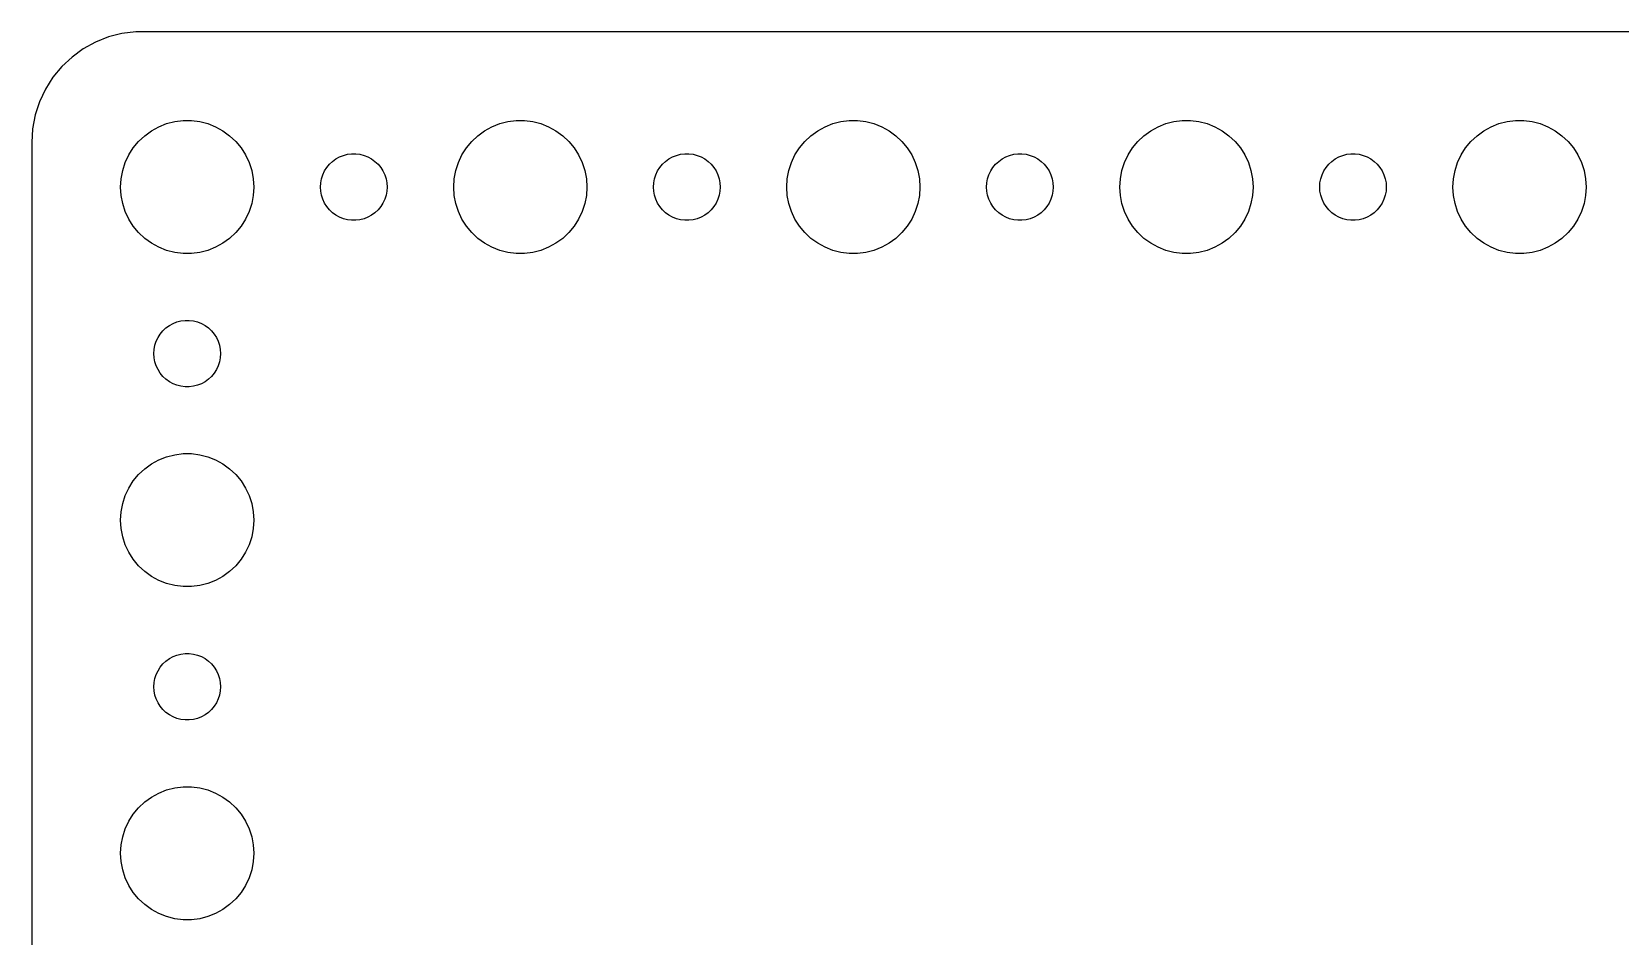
# Model space of a CAD drawing. Header units: metres. Extents: x -150 to 150, y -37 to 37.
# Drawn here: x -149.5 to -78, y -3.7 to 37 of the extents above; entities that cross this region are included whole.
import ezdxf

# ---------------------------------------------------------------- set-up
doc = ezdxf.new("R2010")
doc.units = ezdxf.units.M

msp = doc.modelspace()

# ---------------------------------------------------------------- linework, layer by layer
for p, q in [((-146.629, 36.5241), (-147.179, 36.2216)), ((-146.045, 36.7553), (-146.629, 36.5241)), ((-145.437, 36.9114), (-146.045, 36.7553)), ((-144.814, 36.9901), (-145.437, 36.9114)), ((144.814, 36.9901), (-144.814, 36.9901)), ((-147.687, 35.8526), (-148.145, 35.4227)), ((-147.179, 36.2216), (-147.687, 35.8526)), ((-148.145, 35.4227), (-148.545, 34.9389)), ((-148.882, 34.4088), (-149.149, 33.8406)), ((-148.545, 34.9389), (-148.882, 34.4088)), ((-149.149, 33.8406), (-149.343, 33.2434)), ((-149.343, 33.2434), (-149.461, 32.6267)), ((-143.427, 32.8532), (-143.062, 32.9469)), ((-143.062, 32.9469), (-142.688, 32.9941)), ((-142.688, 32.9941), (-142.312, 32.9941)), ((-142.312, 32.9941), (-141.938, 32.9469)), ((-141.938, 32.9469), (-141.573, 32.8532)), ((-128.427, 32.8532), (-128.062, 32.9469)), ((-128.062, 32.9469), (-127.688, 32.9941)), ((-127.688, 32.9941), (-127.312, 32.9941)), ((-127.312, 32.9941), (-126.938, 32.9469)), ((-126.938, 32.9469), (-126.573, 32.8532)), ((-113.427, 32.8532), (-113.062, 32.9469)), ((-113.062, 32.9469), (-112.688, 32.9941)), ((-112.688, 32.9941), (-112.312, 32.9941)), ((-112.312, 32.9941), (-111.938, 32.9469)), ((-111.938, 32.9469), (-111.573, 32.8532)), ((-98.427, 32.8532), (-98.0621, 32.9469)), ((-98.0621, 32.9469), (-97.6884, 32.9941)), ((-97.6884, 32.9941), (-97.3116, 32.9941)), ((-97.3116, 32.9941), (-96.9379, 32.9469)), ((-96.9379, 32.9469), (-96.573, 32.8532)), ((-83.427, 32.8532), (-83.0621, 32.9469)), ((-83.0621, 32.9469), (-82.6884, 32.9941)), ((-82.6884, 32.9941), (-82.3116, 32.9941)), ((-82.3116, 32.9941), (-81.9379, 32.9469)), ((-81.9379, 32.9469), (-81.573, 32.8532)), ((-149.461, 32.6267), (-149.5, 32)), ((-144.687, 32.0536), (-144.412, 32.3115)), ((-144.412, 32.3115), (-144.107, 32.533)), ((-144.107, 32.533), (-143.777, 32.7145)), ((-143.777, 32.7145), (-143.427, 32.8532)), ((-141.573, 32.8532), (-141.223, 32.7145)), ((-141.223, 32.7145), (-140.893, 32.533)), ((-140.893, 32.533), (-140.588, 32.3115)), ((-140.588, 32.3115), (-140.313, 32.0536)), ((-129.687, 32.0536), (-129.412, 32.3115)), ((-129.412, 32.3115), (-129.107, 32.533)), ((-129.107, 32.533), (-128.777, 32.7145)), ((-128.777, 32.7145), (-128.427, 32.8532)), ((-126.573, 32.8532), (-126.223, 32.7145)), ((-126.223, 32.7145), (-125.893, 32.533)), ((-125.893, 32.533), (-125.588, 32.3115)), ((-125.588, 32.3115), (-125.313, 32.0536)), ((-114.687, 32.0536), (-114.412, 32.3115)), ((-114.412, 32.3115), (-114.107, 32.533)), ((-114.107, 32.533), (-113.777, 32.7145)), ((-113.777, 32.7145), (-113.427, 32.8532)), ((-111.573, 32.8532), (-111.223, 32.7145)), ((-111.223, 32.7145), (-110.893, 32.533)), ((-110.893, 32.533), (-110.588, 32.3115)), ((-110.588, 32.3115), (-110.313, 32.0536)), ((-99.6869, 32.0536), (-99.4123, 32.3115)), ((-99.4123, 32.3115), (-99.1075, 32.533)), ((-99.1075, 32.533), (-98.7773, 32.7145)), ((-98.7773, 32.7145), (-98.427, 32.8532)), ((-96.573, 32.8532), (-96.2227, 32.7145)), ((-96.2227, 32.7145), (-95.8925, 32.533)), ((-95.8925, 32.533), (-95.5877, 32.3115)), ((-95.5877, 32.3115), (-95.3131, 32.0536)), ((-84.6869, 32.0536), (-84.4123, 32.3115)), ((-84.4123, 32.3115), (-84.1075, 32.533)), ((-84.1075, 32.533), (-83.7773, 32.7145)), ((-83.7773, 32.7145), (-83.427, 32.8532)), ((-81.573, 32.8532), (-81.2227, 32.7145)), ((-81.2227, 32.7145), (-80.8925, 32.533)), ((-80.8925, 32.533), (-80.5877, 32.3115)), ((-80.5877, 32.3115), (-80.3131, 32.0536)), ((-149.5, 32), (-149.5, -32)), ((-145.129, 31.4453), (-144.927, 31.7634)), ((-144.927, 31.7634), (-144.687, 32.0536)), ((-140.313, 32.0536), (-140.073, 31.7634)), ((-140.073, 31.7634), (-139.871, 31.4453)), ((-135.281, 31.4734), (-135.094, 31.497)), ((-135.094, 31.497), (-134.906, 31.497)), ((-134.906, 31.497), (-134.719, 31.4734)), ((-130.129, 31.4453), (-129.927, 31.7634)), ((-129.927, 31.7634), (-129.687, 32.0536)), ((-125.313, 32.0536), (-125.073, 31.7634)), ((-125.073, 31.7634), (-124.871, 31.4453)), ((-120.281, 31.4734), (-120.094, 31.497)), ((-120.094, 31.497), (-119.906, 31.497)), ((-119.906, 31.497), (-119.719, 31.4734)), ((-115.129, 31.4453), (-114.927, 31.7634)), ((-114.927, 31.7634), (-114.687, 32.0536)), ((-110.313, 32.0536), (-110.073, 31.7634)), ((-110.073, 31.7634), (-109.871, 31.4453)), ((-105.281, 31.4734), (-105.094, 31.497)), ((-105.094, 31.497), (-104.906, 31.497)), ((-104.906, 31.497), (-104.719, 31.4734)), ((-100.129, 31.4453), (-99.927, 31.7634)), ((-99.927, 31.7634), (-99.6869, 32.0536)), ((-95.3131, 32.0536), (-95.073, 31.7634)), ((-95.073, 31.7634), (-94.8711, 31.4453)), ((-90.2811, 31.4734), (-90.0942, 31.497)), ((-90.0942, 31.497), (-89.9058, 31.497)), ((-89.9058, 31.497), (-89.7189, 31.4734)), ((-85.1289, 31.4453), (-84.927, 31.7634)), ((-84.927, 31.7634), (-84.6869, 32.0536)), ((-80.3131, 32.0536), (-80.073, 31.7634)), ((-80.073, 31.7634), (-79.8711, 31.4453)), ((-145.406, 30.7461), (-145.289, 31.1044)), ((-145.289, 31.1044), (-145.129, 31.4453)), ((-139.871, 31.4453), (-139.711, 31.1044)), ((-139.711, 31.1044), (-139.594, 30.7461)), ((-136.314, 30.7226), (-136.214, 30.8817)), ((-136.214, 30.8817), (-136.093, 31.0268)), ((-136.093, 31.0268), (-135.956, 31.1558)), ((-135.956, 31.1558), (-135.804, 31.2665)), ((-135.804, 31.2665), (-135.639, 31.3572)), ((-135.639, 31.3572), (-135.464, 31.4266)), ((-135.464, 31.4266), (-135.281, 31.4734)), ((-134.719, 31.4734), (-134.536, 31.4266)), ((-134.536, 31.4266), (-134.361, 31.3572)), ((-134.361, 31.3572), (-134.196, 31.2665)), ((-134.196, 31.2665), (-134.044, 31.1558)), ((-134.044, 31.1558), (-133.907, 31.0268)), ((-133.907, 31.0268), (-133.786, 30.8817)), ((-133.786, 30.8817), (-133.686, 30.7226)), ((-130.406, 30.7461), (-130.289, 31.1044)), ((-130.289, 31.1044), (-130.129, 31.4453)), ((-124.871, 31.4453), (-124.711, 31.1044)), ((-124.711, 31.1044), (-124.594, 30.7461)), ((-121.314, 30.7226), (-121.214, 30.8817)), ((-121.214, 30.8817), (-121.093, 31.0268)), ((-121.093, 31.0268), (-120.956, 31.1558)), ((-120.956, 31.1558), (-120.804, 31.2665)), ((-120.804, 31.2665), (-120.639, 31.3572)), ((-120.639, 31.3572), (-120.464, 31.4266)), ((-120.464, 31.4266), (-120.281, 31.4734)), ((-119.719, 31.4734), (-119.536, 31.4266)), ((-119.536, 31.4266), (-119.361, 31.3572)), ((-119.361, 31.3572), (-119.196, 31.2665)), ((-119.196, 31.2665), (-119.044, 31.1558)), ((-119.044, 31.1558), (-118.907, 31.0268)), ((-118.907, 31.0268), (-118.786, 30.8817)), ((-118.786, 30.8817), (-118.686, 30.7226)), ((-115.406, 30.7461), (-115.289, 31.1044)), ((-115.289, 31.1044), (-115.129, 31.4453)), ((-109.871, 31.4453), (-109.711, 31.1044)), ((-109.711, 31.1044), (-109.594, 30.7461)), ((-106.314, 30.7226), (-106.214, 30.8817)), ((-106.214, 30.8817), (-106.093, 31.0268)), ((-106.093, 31.0268), (-105.956, 31.1558)), ((-105.956, 31.1558), (-105.804, 31.2665)), ((-105.804, 31.2665), (-105.639, 31.3572)), ((-105.639, 31.3572), (-105.464, 31.4266)), ((-105.464, 31.4266), (-105.281, 31.4734)), ((-104.719, 31.4734), (-104.536, 31.4266)), ((-104.536, 31.4266), (-104.361, 31.3572)), ((-104.361, 31.3572), (-104.196, 31.2665)), ((-104.196, 31.2665), (-104.044, 31.1558)), ((-104.044, 31.1558), (-103.907, 31.0268)), ((-103.907, 31.0268), (-103.786, 30.8817)), ((-103.786, 30.8817), (-103.686, 30.7226)), ((-100.406, 30.7461), (-100.289, 31.1044)), ((-100.289, 31.1044), (-100.129, 31.4453)), ((-94.8711, 31.4453), (-94.7107, 31.1044)), ((-94.7107, 31.1044), (-94.5943, 30.7461)), ((-91.3145, 30.7226), (-91.2135, 30.8817)), ((-91.2135, 30.8817), (-91.0934, 31.0268)), ((-91.0934, 31.0268), (-90.9561, 31.1558)), ((-90.9561, 31.1558), (-90.8037, 31.2665)), ((-90.8037, 31.2665), (-90.6387, 31.3572)), ((-90.6387, 31.3572), (-90.4635, 31.4266)), ((-90.4635, 31.4266), (-90.2811, 31.4734)), ((-89.7189, 31.4734), (-89.5365, 31.4266)), ((-89.5365, 31.4266), (-89.3613, 31.3572)), ((-89.3613, 31.3572), (-89.1963, 31.2665)), ((-89.1963, 31.2665), (-89.0439, 31.1558)), ((-89.0439, 31.1558), (-88.9065, 31.0268)), ((-88.9065, 31.0268), (-88.7865, 30.8817)), ((-88.7865, 30.8817), (-88.6855, 30.7226)), ((-85.4057, 30.7461), (-85.2893, 31.1044)), ((-85.2893, 31.1044), (-85.1289, 31.4453)), ((-79.8711, 31.4453), (-79.7107, 31.1044)), ((-79.7107, 31.1044), (-79.5943, 30.7461)), ((-145.5, 30), (-145.476, 30.376)), ((-145.476, 30.376), (-145.406, 30.7461)), ((-139.594, 30.7461), (-139.524, 30.376)), ((-139.524, 30.376), (-139.5, 30)), ((-136.5, 30), (-136.488, 30.188)), ((-136.488, 30.188), (-136.453, 30.373)), ((-136.453, 30.373), (-136.395, 30.5522)), ((-136.395, 30.5522), (-136.314, 30.7226)), ((-133.686, 30.7226), (-133.605, 30.5522)), ((-133.605, 30.5522), (-133.547, 30.373)), ((-133.547, 30.373), (-133.512, 30.188)), ((-133.512, 30.188), (-133.5, 30)), ((-130.5, 30), (-130.476, 30.376)), ((-130.476, 30.376), (-130.406, 30.7461)), ((-124.594, 30.7461), (-124.524, 30.376)), ((-124.524, 30.376), (-124.5, 30)), ((-121.5, 30), (-121.488, 30.188)), ((-121.488, 30.188), (-121.453, 30.373)), ((-121.453, 30.373), (-121.395, 30.5522)), ((-121.395, 30.5522), (-121.314, 30.7226)), ((-118.686, 30.7226), (-118.605, 30.5522)), ((-118.605, 30.5522), (-118.547, 30.373)), ((-118.547, 30.373), (-118.512, 30.188)), ((-118.512, 30.188), (-118.5, 30)), ((-115.5, 30), (-115.476, 30.376)), ((-115.476, 30.376), (-115.406, 30.7461)), ((-109.594, 30.7461), (-109.524, 30.376)), ((-109.524, 30.376), (-109.5, 30)), ((-106.5, 30), (-106.488, 30.188)), ((-106.488, 30.188), (-106.453, 30.373)), ((-106.453, 30.373), (-106.395, 30.5522)), ((-106.395, 30.5522), (-106.314, 30.7226)), ((-103.686, 30.7226), (-103.605, 30.5522)), ((-103.605, 30.5522), (-103.547, 30.373)), ((-103.547, 30.373), (-103.512, 30.188)), ((-103.512, 30.188), (-103.5, 30)), ((-100.5, 30), (-100.476, 30.376)), ((-100.476, 30.376), (-100.406, 30.7461)), ((-94.5943, 30.7461), (-94.5237, 30.376)), ((-94.5237, 30.376), (-94.5, 30)), ((-91.5, 30), (-91.4882, 30.188)), ((-91.4882, 30.188), (-91.4529, 30.373)), ((-91.4529, 30.373), (-91.3947, 30.5522)), ((-91.3947, 30.5522), (-91.3145, 30.7226)), ((-88.6855, 30.7226), (-88.6053, 30.5522)), ((-88.6053, 30.5522), (-88.5471, 30.373)), ((-88.5471, 30.373), (-88.5118, 30.188)), ((-88.5118, 30.188), (-88.5, 30)), ((-85.5, 30), (-85.4763, 30.376)), ((-85.4763, 30.376), (-85.4057, 30.7461)), ((-79.5943, 30.7461), (-79.5237, 30.376)), ((-79.5237, 30.376), (-79.5, 30)), ((-145.476, 29.624), (-145.5, 30)), ((-145.406, 29.2539), (-145.476, 29.624)), ((-139.524, 29.624), (-139.594, 29.2539)), ((-139.5, 30), (-139.524, 29.624)), ((-136.488, 29.812), (-136.5, 30)), ((-136.453, 29.627), (-136.488, 29.812)), ((-136.395, 29.4478), (-136.453, 29.627)), ((-136.314, 29.2774), (-136.395, 29.4478)), ((-133.605, 29.4478), (-133.686, 29.2774)), ((-133.547, 29.627), (-133.605, 29.4478)), ((-133.512, 29.812), (-133.547, 29.627)), ((-133.5, 30), (-133.512, 29.812)), ((-130.476, 29.624), (-130.5, 30)), ((-130.406, 29.2539), (-130.476, 29.624)), ((-124.524, 29.624), (-124.594, 29.2539)), ((-124.5, 30), (-124.524, 29.624)), ((-121.488, 29.812), (-121.5, 30)), ((-121.453, 29.627), (-121.488, 29.812)), ((-121.395, 29.4478), (-121.453, 29.627)), ((-121.314, 29.2774), (-121.395, 29.4478)), ((-118.605, 29.4478), (-118.686, 29.2774)), ((-118.547, 29.627), (-118.605, 29.4478)), ((-118.512, 29.812), (-118.547, 29.627)), ((-118.5, 30), (-118.512, 29.812)), ((-115.476, 29.624), (-115.5, 30)), ((-115.406, 29.2539), (-115.476, 29.624)), ((-109.524, 29.624), (-109.594, 29.2539)), ((-109.5, 30), (-109.524, 29.624)), ((-106.488, 29.812), (-106.5, 30)), ((-106.453, 29.627), (-106.488, 29.812)), ((-106.395, 29.4478), (-106.453, 29.627)), ((-106.314, 29.2774), (-106.395, 29.4478)), ((-103.605, 29.4478), (-103.686, 29.2774)), ((-103.547, 29.627), (-103.605, 29.4478)), ((-103.512, 29.812), (-103.547, 29.627)), ((-103.5, 30), (-103.512, 29.812)), ((-100.476, 29.624), (-100.5, 30)), ((-100.406, 29.2539), (-100.476, 29.624)), ((-94.5237, 29.624), (-94.5943, 29.2539)), ((-94.5, 30), (-94.5237, 29.624)), ((-91.4882, 29.812), (-91.5, 30)), ((-91.4529, 29.627), (-91.4882, 29.812)), ((-91.3947, 29.4478), (-91.4529, 29.627)), ((-91.3145, 29.2774), (-91.3947, 29.4478)), ((-88.6053, 29.4478), (-88.6855, 29.2774)), ((-88.5471, 29.627), (-88.6053, 29.4478)), ((-88.5118, 29.812), (-88.5471, 29.627)), ((-88.5, 30), (-88.5118, 29.812)), ((-85.4763, 29.624), (-85.5, 30)), ((-85.4057, 29.2539), (-85.4763, 29.624)), ((-79.5237, 29.624), (-79.5943, 29.2539)), ((-79.5, 30), (-79.5237, 29.624)), ((-145.289, 28.8956), (-145.406, 29.2539)), ((-145.129, 28.5547), (-145.289, 28.8956)), ((-139.711, 28.8956), (-139.871, 28.5547)), ((-139.594, 29.2539), (-139.711, 28.8956)), ((-136.214, 29.1183), (-136.314, 29.2774)), ((-136.093, 28.9732), (-136.214, 29.1183)), ((-135.956, 28.8442), (-136.093, 28.9732)), ((-135.804, 28.7335), (-135.956, 28.8442)), ((-135.639, 28.6427), (-135.804, 28.7335)), ((-135.464, 28.5734), (-135.639, 28.6427)), ((-134.361, 28.6427), (-134.536, 28.5734)), ((-134.196, 28.7335), (-134.361, 28.6427)), ((-134.044, 28.8442), (-134.196, 28.7335)), ((-133.907, 28.9732), (-134.044, 28.8442)), ((-133.786, 29.1183), (-133.907, 28.9732)), ((-133.686, 29.2774), (-133.786, 29.1183)), ((-130.289, 28.8956), (-130.406, 29.2539)), ((-130.129, 28.5547), (-130.289, 28.8956)), ((-124.711, 28.8956), (-124.871, 28.5547)), ((-124.594, 29.2539), (-124.711, 28.8956)), ((-121.214, 29.1183), (-121.314, 29.2774)), ((-121.093, 28.9732), (-121.214, 29.1183)), ((-120.956, 28.8442), (-121.093, 28.9732)), ((-120.804, 28.7335), (-120.956, 28.8442)), ((-120.639, 28.6427), (-120.804, 28.7335)), ((-120.464, 28.5734), (-120.639, 28.6427)), ((-119.361, 28.6427), (-119.536, 28.5734)), ((-119.196, 28.7335), (-119.361, 28.6427)), ((-119.044, 28.8442), (-119.196, 28.7335)), ((-118.907, 28.9732), (-119.044, 28.8442)), ((-118.786, 29.1183), (-118.907, 28.9732)), ((-118.686, 29.2774), (-118.786, 29.1183)), ((-115.289, 28.8956), (-115.406, 29.2539)), ((-115.129, 28.5547), (-115.289, 28.8956)), ((-109.711, 28.8956), (-109.871, 28.5547)), ((-109.594, 29.2539), (-109.711, 28.8956)), ((-106.214, 29.1183), (-106.314, 29.2774)), ((-106.093, 28.9732), (-106.214, 29.1183)), ((-105.956, 28.8442), (-106.093, 28.9732)), ((-105.804, 28.7335), (-105.956, 28.8442)), ((-105.639, 28.6427), (-105.804, 28.7335)), ((-105.464, 28.5734), (-105.639, 28.6427)), ((-104.361, 28.6427), (-104.536, 28.5734)), ((-104.196, 28.7335), (-104.361, 28.6427)), ((-104.044, 28.8442), (-104.196, 28.7335)), ((-103.907, 28.9732), (-104.044, 28.8442)), ((-103.786, 29.1183), (-103.907, 28.9732)), ((-103.686, 29.2774), (-103.786, 29.1183)), ((-100.289, 28.8956), (-100.406, 29.2539)), ((-100.129, 28.5547), (-100.289, 28.8956)), ((-94.7107, 28.8956), (-94.8711, 28.5547)), ((-94.5943, 29.2539), (-94.7107, 28.8956)), ((-91.2135, 29.1183), (-91.3145, 29.2774)), ((-91.0934, 28.9732), (-91.2135, 29.1183)), ((-90.9561, 28.8442), (-91.0934, 28.9732)), ((-90.8037, 28.7335), (-90.9561, 28.8442)), ((-90.6387, 28.6427), (-90.8037, 28.7335)), ((-90.4635, 28.5734), (-90.6387, 28.6427)), ((-89.3613, 28.6427), (-89.5365, 28.5734)), ((-89.1963, 28.7335), (-89.3613, 28.6427)), ((-89.0439, 28.8442), (-89.1963, 28.7335)), ((-88.9065, 28.9732), (-89.0439, 28.8442)), ((-88.7865, 29.1183), (-88.9065, 28.9732)), ((-88.6855, 29.2774), (-88.7865, 29.1183)), ((-85.2893, 28.8956), (-85.4057, 29.2539)), ((-85.1289, 28.5547), (-85.2893, 28.8956)), ((-79.7107, 28.8956), (-79.8711, 28.5547)), ((-79.5943, 29.2539), (-79.7107, 28.8956)), ((-144.927, 28.2366), (-145.129, 28.5547)), ((-144.687, 27.9464), (-144.927, 28.2366)), ((-144.412, 27.6884), (-144.687, 27.9464)), ((-140.313, 27.9464), (-140.588, 27.6884)), ((-140.073, 28.2366), (-140.313, 27.9464)), ((-139.871, 28.5547), (-140.073, 28.2366)), ((-135.281, 28.5266), (-135.464, 28.5734)), ((-135.094, 28.503), (-135.281, 28.5266)), ((-134.906, 28.503), (-135.094, 28.503)), ((-134.719, 28.5266), (-134.906, 28.503)), ((-134.536, 28.5734), (-134.719, 28.5266)), ((-129.927, 28.2366), (-130.129, 28.5547)), ((-129.687, 27.9464), (-129.927, 28.2366)), ((-129.412, 27.6884), (-129.687, 27.9464)), ((-125.313, 27.9464), (-125.588, 27.6884)), ((-125.073, 28.2366), (-125.313, 27.9464)), ((-124.871, 28.5547), (-125.073, 28.2366)), ((-120.281, 28.5266), (-120.464, 28.5734)), ((-120.094, 28.503), (-120.281, 28.5266)), ((-119.906, 28.503), (-120.094, 28.503)), ((-119.719, 28.5266), (-119.906, 28.503)), ((-119.536, 28.5734), (-119.719, 28.5266)), ((-114.927, 28.2366), (-115.129, 28.5547)), ((-114.687, 27.9464), (-114.927, 28.2366)), ((-114.412, 27.6884), (-114.687, 27.9464)), ((-110.313, 27.9464), (-110.588, 27.6884)), ((-110.073, 28.2366), (-110.313, 27.9464)), ((-109.871, 28.5547), (-110.073, 28.2366)), ((-105.281, 28.5266), (-105.464, 28.5734)), ((-105.094, 28.503), (-105.281, 28.5266)), ((-104.906, 28.503), (-105.094, 28.503)), ((-104.719, 28.5266), (-104.906, 28.503)), ((-104.536, 28.5734), (-104.719, 28.5266)), ((-99.927, 28.2366), (-100.129, 28.5547)), ((-99.6869, 27.9464), (-99.927, 28.2366)), ((-99.4123, 27.6884), (-99.6869, 27.9464)), ((-95.3131, 27.9464), (-95.5877, 27.6884)), ((-95.073, 28.2366), (-95.3131, 27.9464)), ((-94.8711, 28.5547), (-95.073, 28.2366)), ((-90.2811, 28.5266), (-90.4635, 28.5734)), ((-90.0942, 28.503), (-90.2811, 28.5266)), ((-89.9058, 28.503), (-90.0942, 28.503)), ((-89.7189, 28.5266), (-89.9058, 28.503)), ((-89.5365, 28.5734), (-89.7189, 28.5266)), ((-84.927, 28.2366), (-85.1289, 28.5547)), ((-84.6869, 27.9464), (-84.927, 28.2366)), ((-84.4123, 27.6884), (-84.6869, 27.9464)), ((-80.3131, 27.9464), (-80.5877, 27.6884)), ((-80.073, 28.2366), (-80.3131, 27.9464)), ((-79.8711, 28.5547), (-80.073, 28.2366)), ((-144.107, 27.467), (-144.412, 27.6884)), ((-143.777, 27.2855), (-144.107, 27.467)), ((-143.427, 27.1468), (-143.777, 27.2855)), ((-141.223, 27.2855), (-141.573, 27.1468)), ((-140.893, 27.467), (-141.223, 27.2855)), ((-140.588, 27.6884), (-140.893, 27.467)), ((-129.107, 27.467), (-129.412, 27.6884)), ((-128.777, 27.2855), (-129.107, 27.467)), ((-128.427, 27.1468), (-128.777, 27.2855)), ((-126.223, 27.2855), (-126.573, 27.1468)), ((-125.893, 27.467), (-126.223, 27.2855)), ((-125.588, 27.6884), (-125.893, 27.467)), ((-114.107, 27.467), (-114.412, 27.6884)), ((-113.777, 27.2855), (-114.107, 27.467)), ((-113.427, 27.1468), (-113.777, 27.2855)), ((-111.223, 27.2855), (-111.573, 27.1468)), ((-110.893, 27.467), (-111.223, 27.2855)), ((-110.588, 27.6884), (-110.893, 27.467)), ((-99.1075, 27.467), (-99.4123, 27.6884)), ((-98.7773, 27.2855), (-99.1075, 27.467)), ((-98.427, 27.1468), (-98.7773, 27.2855)), ((-96.2227, 27.2855), (-96.573, 27.1468)), ((-95.8925, 27.467), (-96.2227, 27.2855)), ((-95.5877, 27.6884), (-95.8925, 27.467)), ((-84.1075, 27.467), (-84.4123, 27.6884)), ((-83.7773, 27.2855), (-84.1075, 27.467)), ((-83.427, 27.1468), (-83.7773, 27.2855)), ((-81.2227, 27.2855), (-81.573, 27.1468)), ((-80.8925, 27.467), (-81.2227, 27.2855)), ((-80.5877, 27.6884), (-80.8925, 27.467)), ((-143.062, 27.0531), (-143.427, 27.1468)), ((-142.688, 27.0059), (-143.062, 27.0531)), ((-142.312, 27.0059), (-142.688, 27.0059)), ((-141.938, 27.0531), (-142.312, 27.0059)), ((-141.573, 27.1468), (-141.938, 27.0531)), ((-128.062, 27.0531), (-128.427, 27.1468)), ((-127.688, 27.0059), (-128.062, 27.0531)), ((-127.312, 27.0059), (-127.688, 27.0059)), ((-126.938, 27.0531), (-127.312, 27.0059)), ((-126.573, 27.1468), (-126.938, 27.0531)), ((-113.062, 27.0531), (-113.427, 27.1468)), ((-112.688, 27.0059), (-113.062, 27.0531)), ((-112.312, 27.0059), (-112.688, 27.0059)), ((-111.938, 27.0531), (-112.312, 27.0059)), ((-111.573, 27.1468), (-111.938, 27.0531)), ((-98.0621, 27.0531), (-98.427, 27.1468)), ((-97.6884, 27.0059), (-98.0621, 27.0531)), ((-97.3116, 27.0059), (-97.6884, 27.0059)), ((-96.9379, 27.0531), (-97.3116, 27.0059)), ((-96.573, 27.1468), (-96.9379, 27.0531)), ((-83.0621, 27.0531), (-83.427, 27.1468)), ((-82.6884, 27.0059), (-83.0621, 27.0531)), ((-82.3116, 27.0059), (-82.6884, 27.0059)), ((-81.9379, 27.0531), (-82.3116, 27.0059)), ((-81.573, 27.1468), (-81.9379, 27.0531)), ((-143.593, 23.5268), (-143.456, 23.6558)), ((-143.456, 23.6558), (-143.304, 23.7665)), ((-143.304, 23.7665), (-143.139, 23.8572)), ((-143.139, 23.8572), (-142.964, 23.9266)), ((-142.964, 23.9266), (-142.781, 23.9734)), ((-142.781, 23.9734), (-142.594, 23.997)), ((-142.594, 23.997), (-142.406, 23.997)), ((-142.406, 23.997), (-142.219, 23.9734)), ((-142.219, 23.9734), (-142.036, 23.9266)), ((-142.036, 23.9266), (-141.861, 23.8572)), ((-141.861, 23.8572), (-141.696, 23.7665)), ((-141.696, 23.7665), (-141.544, 23.6558)), ((-141.544, 23.6558), (-141.407, 23.5268)), ((-143.953, 22.873), (-143.895, 23.0522)), ((-143.895, 23.0522), (-143.814, 23.2226)), ((-143.814, 23.2226), (-143.714, 23.3817)), ((-143.714, 23.3817), (-143.593, 23.5268)), ((-141.407, 23.5268), (-141.286, 23.3817)), ((-141.286, 23.3817), (-141.186, 23.2226)), ((-141.186, 23.2226), (-141.105, 23.0522)), ((-141.105, 23.0522), (-141.047, 22.873)), ((-144, 22.5), (-143.988, 22.688)), ((-143.988, 22.312), (-144, 22.5)), ((-143.988, 22.688), (-143.953, 22.873)), ((-143.953, 22.127), (-143.988, 22.312)), ((-141.047, 22.873), (-141.012, 22.688)), ((-141.012, 22.312), (-141.047, 22.127)), ((-141.012, 22.688), (-141, 22.5)), ((-141, 22.5), (-141.012, 22.312)), ((-143.895, 21.9478), (-143.953, 22.127)), ((-143.814, 21.7774), (-143.895, 21.9478)), ((-143.714, 21.6183), (-143.814, 21.7774)), ((-143.593, 21.4732), (-143.714, 21.6183)), ((-143.456, 21.3442), (-143.593, 21.4732)), ((-141.407, 21.4732), (-141.544, 21.3442)), ((-141.286, 21.6183), (-141.407, 21.4732)), ((-141.186, 21.7774), (-141.286, 21.6183)), ((-141.105, 21.9478), (-141.186, 21.7774)), ((-141.047, 22.127), (-141.105, 21.9478)), ((-143.304, 21.2335), (-143.456, 21.3442)), ((-143.139, 21.1427), (-143.304, 21.2335)), ((-142.964, 21.0734), (-143.139, 21.1427)), ((-142.781, 21.0266), (-142.964, 21.0734)), ((-142.594, 21.003), (-142.781, 21.0266)), ((-142.406, 21.003), (-142.594, 21.003)), ((-142.219, 21.0266), (-142.406, 21.003)), ((-142.036, 21.0734), (-142.219, 21.0266)), ((-141.861, 21.1427), (-142.036, 21.0734)), ((-141.696, 21.2335), (-141.861, 21.1427)), ((-141.544, 21.3442), (-141.696, 21.2335)), ((-143.427, 17.8532), (-143.062, 17.9469)), ((-143.062, 17.9469), (-142.688, 17.9941)), ((-142.688, 17.9941), (-142.312, 17.9941)), ((-142.312, 17.9941), (-141.938, 17.9469)), ((-141.938, 17.9469), (-141.573, 17.8532)), ((-144.687, 17.0536), (-144.412, 17.3115)), ((-144.412, 17.3115), (-144.107, 17.533)), ((-144.107, 17.533), (-143.777, 17.7145)), ((-143.777, 17.7145), (-143.427, 17.8532)), ((-141.573, 17.8532), (-141.223, 17.7145)), ((-141.223, 17.7145), (-140.893, 17.533)), ((-140.893, 17.533), (-140.588, 17.3115)), ((-140.588, 17.3115), (-140.313, 17.0536)), ((-145.129, 16.4453), (-144.927, 16.7634)), ((-144.927, 16.7634), (-144.687, 17.0536)), ((-140.313, 17.0536), (-140.073, 16.7634)), ((-140.073, 16.7634), (-139.871, 16.4453)), ((-145.476, 15.376), (-145.406, 15.7461)), ((-145.406, 15.7461), (-145.289, 16.1044)), ((-145.289, 16.1044), (-145.129, 16.4453)), ((-139.871, 16.4453), (-139.711, 16.1044)), ((-139.711, 16.1044), (-139.594, 15.7461)), ((-139.594, 15.7461), (-139.524, 15.376)), ((-145.5, 15), (-145.476, 15.376)), ((-139.524, 15.376), (-139.5, 15)), ((-145.476, 14.624), (-145.5, 15)), ((-145.406, 14.2539), (-145.476, 14.624)), ((-139.524, 14.624), (-139.594, 14.2539)), ((-139.5, 15), (-139.524, 14.624)), ((-145.289, 13.8956), (-145.406, 14.2539)), ((-145.129, 13.5547), (-145.289, 13.8956)), ((-139.711, 13.8956), (-139.871, 13.5547)), ((-139.594, 14.2539), (-139.711, 13.8956)), ((-144.927, 13.2366), (-145.129, 13.5547)), ((-144.687, 12.9464), (-144.927, 13.2366)), ((-144.412, 12.6884), (-144.687, 12.9464)), ((-140.313, 12.9464), (-140.588, 12.6884)), ((-140.073, 13.2366), (-140.313, 12.9464)), ((-139.871, 13.5547), (-140.073, 13.2366)), ((-144.107, 12.467), (-144.412, 12.6884)), ((-143.777, 12.2855), (-144.107, 12.467)), ((-143.427, 12.1468), (-143.777, 12.2855)), ((-141.223, 12.2855), (-141.573, 12.1468)), ((-140.893, 12.467), (-141.223, 12.2855)), ((-140.588, 12.6884), (-140.893, 12.467)), ((-143.062, 12.0531), (-143.427, 12.1468)), ((-142.688, 12.0059), (-143.062, 12.0531)), ((-142.312, 12.0059), (-142.688, 12.0059)), ((-141.938, 12.0531), (-142.312, 12.0059)), ((-141.573, 12.1468), (-141.938, 12.0531)), ((-143.593, 8.52681), (-143.456, 8.65576)), ((-143.456, 8.65576), (-143.304, 8.76648)), ((-143.304, 8.76648), (-143.139, 8.85724)), ((-143.139, 8.85724), (-142.964, 8.92657)), ((-142.964, 8.92657), (-142.781, 8.97342)), ((-142.781, 8.97342), (-142.594, 8.99704)), ((-142.594, 8.99704), (-142.406, 8.99704)), ((-142.406, 8.99704), (-142.219, 8.97342)), ((-142.219, 8.97342), (-142.036, 8.92657)), ((-142.036, 8.92657), (-141.861, 8.85724)), ((-141.861, 8.85724), (-141.696, 8.76648)), ((-141.696, 8.76648), (-141.544, 8.65576)), ((-141.544, 8.65576), (-141.407, 8.52681)), ((-143.988, 7.68799), (-143.953, 7.87303)), ((-143.953, 7.87303), (-143.895, 8.05219)), ((-143.895, 8.05219), (-143.814, 8.22263)), ((-143.814, 8.22263), (-143.714, 8.38167)), ((-143.714, 8.38167), (-143.593, 8.52681)), ((-141.407, 8.52681), (-141.286, 8.38167)), ((-141.286, 8.38167), (-141.186, 8.22263)), ((-141.186, 8.22263), (-141.105, 8.05219)), ((-141.105, 8.05219), (-141.047, 7.87303)), ((-141.047, 7.87303), (-141.012, 7.68799)), ((-144, 7.5), (-143.988, 7.68799)), ((-143.988, 7.312), (-144, 7.5)), ((-143.953, 7.12695), (-143.988, 7.312)), ((-141.012, 7.312), (-141.047, 7.12695)), ((-141.012, 7.68799), (-141, 7.5)), ((-141, 7.5), (-141.012, 7.312)), ((-143.895, 6.9478), (-143.953, 7.12695)), ((-143.814, 6.77736), (-143.895, 6.9478)), ((-143.714, 6.61832), (-143.814, 6.77736)), ((-143.593, 6.47318), (-143.714, 6.61832)), ((-143.456, 6.34422), (-143.593, 6.47318)), ((-141.407, 6.47318), (-141.544, 6.34422)), ((-141.286, 6.61832), (-141.407, 6.47318)), ((-141.186, 6.77736), (-141.286, 6.61832)), ((-141.105, 6.9478), (-141.186, 6.77736)), ((-141.047, 7.12695), (-141.105, 6.9478)), ((-143.304, 6.23351), (-143.456, 6.34422)), ((-143.139, 6.14275), (-143.304, 6.23351)), ((-142.964, 6.07341), (-143.139, 6.14275)), ((-142.781, 6.02657), (-142.964, 6.07341)), ((-142.594, 6.00294), (-142.781, 6.02657)), ((-142.406, 6.00294), (-142.594, 6.00294)), ((-142.219, 6.02657), (-142.406, 6.00294)), ((-142.036, 6.07341), (-142.219, 6.02657)), ((-141.861, 6.14275), (-142.036, 6.07341)), ((-141.696, 6.23351), (-141.861, 6.14275)), ((-141.544, 6.34422), (-141.696, 6.23351)), ((-143.427, 2.85316), (-143.062, 2.94685)), ((-143.062, 2.94685), (-142.688, 2.99408)), ((-142.688, 2.99408), (-142.312, 2.99408)), ((-142.312, 2.99408), (-141.938, 2.94685)), ((-141.938, 2.94685), (-141.573, 2.85316)), ((-144.687, 2.05363), (-144.412, 2.31154)), ((-144.412, 2.31154), (-144.107, 2.53297)), ((-144.107, 2.53297), (-143.777, 2.71448)), ((-143.777, 2.71448), (-143.427, 2.85316)), ((-141.573, 2.85316), (-141.223, 2.71448)), ((-141.223, 2.71448), (-140.893, 2.53297)), ((-140.893, 2.53297), (-140.588, 2.31154)), ((-140.588, 2.31154), (-140.313, 2.05363)), ((-145.289, 1.10437), (-145.129, 1.44525)), ((-145.129, 1.44525), (-144.927, 1.76335)), ((-144.927, 1.76335), (-144.687, 2.05363)), ((-140.313, 2.05363), (-140.073, 1.76335)), ((-140.073, 1.76335), (-139.871, 1.44525)), ((-139.871, 1.44525), (-139.711, 1.10437)), ((-145.476, 0.37599), (-145.406, 0.74606)), ((-145.406, 0.74606), (-145.289, 1.10437)), ((-139.711, 1.10437), (-139.594, 0.74606)), ((-139.594, 0.74606), (-139.524, 0.37599)), ((-145.5, 0), (-145.476, 0.37599)), ((-145.476, -0.37599), (-145.5, 0)), ((-139.524, 0.37599), (-139.5, 0)), ((-139.5, 0), (-139.524, -0.37599)), ((-145.406, -0.74606), (-145.476, -0.37599)), ((-139.524, -0.37599), (-139.594, -0.74606)), ((-145.289, -1.10437), (-145.406, -0.74606)), ((-145.129, -1.44525), (-145.289, -1.10437)), ((-139.711, -1.10437), (-139.871, -1.44525)), ((-139.594, -0.74606), (-139.711, -1.10437)), ((-144.927, -1.76335), (-145.129, -1.44525)), ((-144.687, -2.05363), (-144.927, -1.76335)), ((-144.412, -2.31154), (-144.687, -2.05363)), ((-140.313, -2.05363), (-140.588, -2.31154)), ((-140.073, -1.76335), (-140.313, -2.05363)), ((-139.871, -1.44525), (-140.073, -1.76335)), ((-144.107, -2.53297), (-144.412, -2.31154)), ((-143.777, -2.71448), (-144.107, -2.53297)), ((-143.427, -2.85316), (-143.777, -2.71448)), ((-143.062, -2.94685), (-143.427, -2.85316)), ((-141.573, -2.85316), (-141.938, -2.94685)), ((-141.223, -2.71448), (-141.573, -2.85316)), ((-140.893, -2.53297), (-141.223, -2.71448)), ((-140.588, -2.31154), (-140.893, -2.53297)), ((-142.688, -2.99408), (-143.062, -2.94685)), ((-142.312, -2.99408), (-142.688, -2.99408)), ((-141.938, -2.94685), (-142.312, -2.99408))]:
    msp.add_line(p, q)

doc.saveas('drawing.dxf')
